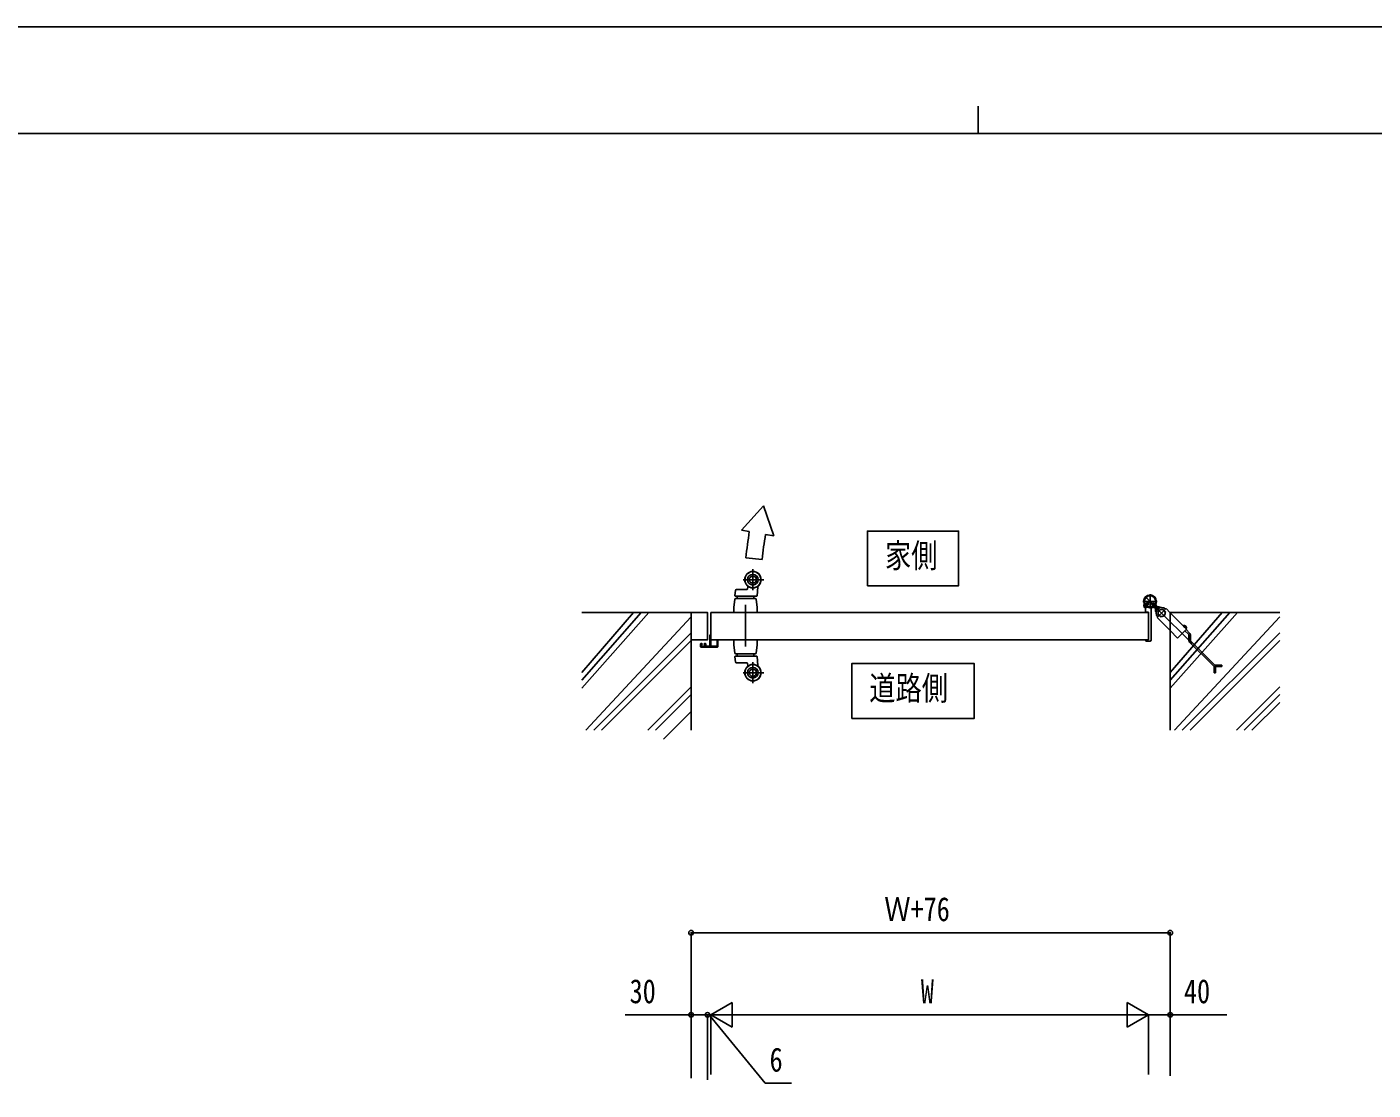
# Model space of a CAD drawing. Units: millimetres, scale not verified. Extents: x -4205 to 4205, y -2970 to 2970.
# Drawn here: x -1744 to 717, y 1027 to 2970 of the extents above; entities that cross this region are included whole.
import ezdxf
from ezdxf.enums import TextEntityAlignment as Align

# ---------------------------------------------------------------- set-up
doc = ezdxf.new("R2010")
doc.units = ezdxf.units.MM
doc.header["$LTSCALE"] = 12
for name, color, linetype in [('0-2_USER1', 3, 'Continuous'), ('0-3_YKK_A1', 4, 'Continuous'), ('0-4_YKK_D', 6, 'Continuous'), ('0-5_YKK_ZWAK', 7, 'Continuous')]:
    doc.layers.add(name, color=color, linetype=linetype)
doc.styles.add('ＭＳ ゴシック', font='')
doc.styles.get('ＭＳ ゴシック').set_extended_font_data('MS Gothic')

msp = doc.modelspace()

# ---------------------------------------------------------------- linework, layer by layer
at = {"layer": '0-2_USER1'}
for points in [[(-207.49, 1948.68), (-207.49, 2048.68), (-41.09, 2048.68), (-41.09, 1948.68)], [(-236.29, 1706.33), (-236.29, 1806.33), (-12.29, 1806.33), (-12.29, 1706.33)]]:
    msp.add_lwpolyline(points, close=True, dxfattribs=at)
at = {"layer": '0-3_YKK_A1'}
for p, q in [((-397.86, 2094.76), (-438.08, 2050.24)), ((-397.86, 2094.76), (-378.99, 2039.82)), ((-423.74, 2047.71), (-438.08, 2050.24)), ((-378.99, 2039.82), (-393.76, 2042.42)), ((-400.2, 1996.84), (-430.03, 2000.02)), ((-416.98, 1978.81), (-416.98, 1940.81)), ((-434.98, 1959.81), (-396.98, 1959.81)), ((-426.84, 1942.65), (-426.11, 1947.02)), ((-408.07, 1946.75), (-409.44, 1930.27)), ((-451.98, 1909.81), (-450.22, 1923.59)), ((-449.93, 1930.36), (-448.92, 1940.46)), ((-449.43, 1929.81), (-409.94, 1929.81)), ((-448.24, 1925.31), (-412.72, 1925.31)), ((-447.42, 1941.81), (-427.83, 1941.81)), ((-445.98, 1929.81), (-445.98, 1925.31)), ((-414.98, 1925.31), (-414.98, 1929.81)), ((-410.74, 1923.59), (-408.98, 1909.81)), ((296.02, 1920.06), (322.02, 1920.06)), ((296.02, 1920.06), (322.02, 1920.06)), ((315.63, 1913.45), (302.41, 1926.67)), ((309.02, 1907.06), (309.02, 1933.06)), ((309.02, 1933.06), (309.02, 1907.06)), ((-729.98, 1899.81), (-529.98, 1899.81)), ((-635.24, 1899.81), (-729.98, 1790.07)), ((-621.09, 1899.81), (-729.98, 1775.92)), ((-606.95, 1899.81), (-729.98, 1761.78)), ((-529.98, 1684.81), (-529.98, 1899.81)), ((-529.98, 1849.81), (-529.98, 1899.81)), ((-499.98, 1849.81), (-499.98, 1899.81)), ((-493.98, 1899.81), (306.02, 1900.06)), ((-493.98, 1849.81), (-493.98, 1899.81)), ((-451.98, 1899.81), (-451.98, 1909.81)), ((-408.98, 1899.81), (-451.98, 1899.81)), ((-451.98, 1899.81), (-408.98, 1899.81)), ((-430.48, 1913.8), (-430.48, 1837.42)), ((-408.98, 1899.81), (-408.98, 1909.81)), ((297.47, 1908.51), (307.52, 1918.57)), ((300.7, 1913.64), (299.94, 1912.88)), ((303.72, 1917.59), (300.3, 1914.17)), ((304.18, 1917.12), (300.7, 1913.64)), ((301.02, 1900.86), (301.02, 1909.9)), ((305.72, 1900.36), (301.52, 1900.36)), ((302.6, 1911.74), (301.84, 1910.98)), ((306.08, 1915.22), (302.6, 1911.74)), ((303.13, 1911.35), (306.54, 1914.76)), ((306.54, 1914.76), (303.72, 1917.59)), ((306.02, 1900.06), (306.02, 1850.06)), ((306.02, 1850.06), (306.02, 1900.06)), ((320.57, 1908.51), (310.51, 1918.57)), ((311.02, 1905.12), (311.02, 1849.56)), ((314.32, 1917.59), (311.49, 1914.76)), ((311.49, 1914.76), (314.91, 1911.35)), ((311.96, 1915.22), (315.44, 1911.74)), ((313.86, 1917.12), (317.34, 1913.64)), ((317.73, 1914.17), (314.32, 1917.59)), ((317.15, 1907.69), (314.75, 1910.09)), ((315.44, 1911.74), (316.2, 1910.98)), ((318.84, 1907.41), (315.61, 1910.64)), ((320.43, 1908.65), (315.77, 1913.31)), ((317.86, 1908.39), (317.15, 1907.69)), ((317.34, 1913.64), (318.1, 1912.88)), ((321.67, 1910.24), (318.44, 1913.47)), ((318.84, 1907.41), (318.84, 1903.82)), ((320.84, 1903.82), (320.84, 1907.66)), ((325.26, 1908.24), (321.42, 1908.24)), ((321.67, 1910.24), (325.26, 1910.24)), ((322.98, 1896.9), (324.93, 1904.15)), ((328.29, 1891.6), (322.98, 1896.9)), ((336.95, 1905.56), (323.52, 1892.13)), ((323.52, 1905.56), (386.11, 1842.97)), ((324.93, 1904.15), (332.18, 1906.1)), ((332.18, 1906.1), (337.48, 1900.79)), ((337.48, 1900.79), (335.54, 1893.54)), ((337.3, 1905.92), (338.44, 1907.05)), ((546.02, 1899.81), (346.02, 1899.81)), ((440.76, 1899.81), (346.02, 1790.07)), ((454.91, 1899.81), (346.02, 1775.92)), ((469.05, 1899.81), (346.02, 1761.78)), ((346.02, 1684.81), (346.02, 1899.81)), ((440.76, 1899.81), (346.02, 1790.07)), ((454.91, 1899.81), (346.02, 1775.92)), ((469.05, 1899.81), (346.02, 1761.78)), ((-529.98, 1891.93), (-722.1, 1684.81)), ((322.03, 1890.64), (323.16, 1891.78)), ((335.54, 1893.54), (328.29, 1891.6)), ((546.02, 1891.93), (353.9, 1684.81)), ((369.9, 1875.58), (370.36, 1875.85)), ((370.96, 1874.52), (369.9, 1875.58)), ((370.96, 1874.52), (373.79, 1871.69)), ((372.44, 1876), (371.81, 1874.17)), ((371.81, 1874.17), (372.19, 1872.92)), ((373.44, 1872.54), (372.19, 1872.92)), ((375.27, 1873.17), (373.44, 1872.54)), ((373.79, 1871.69), (374.85, 1870.63)), ((374.85, 1870.63), (375.12, 1871.09)), ((-529.98, 1862.79), (-707.96, 1684.81)), ((-529.98, 1848.64), (-693.81, 1684.81)), ((-493.98, 1849.81), (306.02, 1850.06)), ((-451.98, 1849.81), (-408.98, 1849.81)), ((-451.98, 1849.81), (-408.98, 1849.81)), ((-451.98, 1849.81), (-451.98, 1839.81)), ((-451.98, 1849.81), (-408.98, 1849.81)), ((-408.98, 1849.81), (-408.98, 1839.81)), ((301.02, 1849.26), (301.02, 1848.56)), ((305.72, 1849.76), (301.52, 1849.76)), ((309.02, 1847.56), (302.02, 1847.56)), ((546.02, 1862.79), (368.04, 1684.81)), ((379.64, 1859.91), (372.94, 1866.6)), ((381.65, 1861.57), (374.78, 1868.44)), ((380.23, 1848.67), (380.23, 1858.49)), ((425.02, 1802.23), (381.4, 1845.84)), ((546.02, 1848.64), (382.19, 1684.81)), ((382.83, 1848.92), (382.83, 1858.74)), ((426.68, 1804.24), (383.41, 1847.51)), ((-451.98, 1839.81), (-450.22, 1826.03)), ((-448.24, 1824.31), (-412.72, 1824.31)), ((-445.98, 1819.81), (-445.98, 1824.31)), ((-414.98, 1824.31), (-414.98, 1819.81)), ((-410.74, 1826.03), (-408.98, 1839.81)), ((-449.93, 1819.26), (-448.92, 1809.16)), ((-449.43, 1819.81), (-409.94, 1819.81)), ((-447.42, 1807.81), (-427.83, 1807.81)), ((-426.84, 1806.97), (-426.11, 1802.6)), ((-416.98, 1770.81), (-416.98, 1808.81)), ((-408.07, 1802.87), (-409.44, 1819.35)), ((426.19, 1801.41), (426.19, 1789.51)), ((427.84, 1801.05), (440.33, 1801.05)), ((440.33, 1803.65), (428.09, 1803.65)), ((428.79, 1789.51), (428.79, 1801.05)), ((440.33, 1801.05), (440.33, 1803.65)), ((-434.98, 1789.81), (-396.98, 1789.81)), ((428.79, 1789.51), (426.19, 1789.51)), ((-529.98, 1763.79), (-608.96, 1684.81)), ((-529.98, 1749.65), (-594.82, 1684.81)), ((546.02, 1763.79), (467.04, 1684.81)), ((546.02, 1749.65), (481.18, 1684.81)), ((546.02, 1735.51), (495.32, 1684.81)), ((-529.98, 1718.76), (-580.68, 1668.06))]:
    msp.add_line(p, q, dxfattribs=at)
at = {"layer": '0-3_YKK_A1', "color": 7}
for p, q in [((-495.48, 1858.06), (-495.48, 1839.06)), ((-493.98, 1859.06), (-494.48, 1859.06)), ((-493.98, 1859.06), (-494.48, 1859.06)), ((-493.98, 1839.06), (-493.98, 1857.26)), ((-483.18, 1849.26), (-483.18, 1848.86)), ((-483.18, 1849.26), (-483.18, 1848.86)), ((-481.28, 1849.56), (-482.88, 1849.56)), ((-481.28, 1849.56), (-482.88, 1849.56)), ((-482.88, 1848.56), (-482.48, 1848.56)), ((-482.88, 1848.56), (-482.48, 1848.56)), ((-482.18, 1848.26), (-482.18, 1838.36)), ((-480.98, 1837.56), (-480.98, 1849.26)), ((-512.98, 1841.86), (-512.98, 1837.56)), ((-510.28, 1842.86), (-511.98, 1842.86)), ((-511.98, 1836.56), (-481.98, 1836.56)), ((-511.78, 1838.36), (-511.78, 1841.35)), ((-504.48, 1838.06), (-511.48, 1838.06)), ((-511.4, 1841.64), (-510.36, 1841.36)), ((-509.98, 1841.65), (-509.98, 1842.56)), ((-505.98, 1842.56), (-505.98, 1841.65)), ((-503.98, 1842.86), (-505.68, 1842.86)), ((-505.6, 1841.36), (-504.56, 1841.64)), ((-504.18, 1841.35), (-504.18, 1838.36)), ((-502.98, 1838.36), (-502.98, 1841.86)), ((-496.48, 1838.06), (-502.68, 1838.06)), ((-482.48, 1838.06), (-492.98, 1838.06))]:
    msp.add_line(p, q, dxfattribs=at)
at = {"layer": '0-3_YKK_A1'}
for points in [[(-529.98, 1899.81), (-499.98, 1899.81), (-499.98, 1849.81), (-529.98, 1849.81)], [(299.47, 1913.34), (298.41, 1914.4), (297.68, 1913.14)], [(297.74, 1911.75), (299.79, 1912.46), (301.03, 1912.08)], [(300.3, 1914.17), (299.47, 1913.34), (302.3, 1910.51), (303.13, 1911.35)], [(300.71, 1908.78), (301.42, 1910.83), (301.03, 1912.08)], [(302.3, 1910.51), (303.36, 1909.45), (302.1, 1908.73)], [(315.74, 1910.51), (314.68, 1909.45), (315.94, 1908.73)], [(314.91, 1911.35), (315.74, 1910.51), (318.57, 1913.34), (317.73, 1914.17)], [(317.33, 1908.78), (316.62, 1910.83), (317, 1912.08)], [(320.3, 1911.75), (318.25, 1912.46), (317, 1912.08)], [(318.57, 1913.34), (319.63, 1914.4), (320.35, 1913.14)], [(320.69, 1911.22), (321.39, 1911.93), (318.99, 1914.33)], [(338.44, 1907.05), (346.02, 1899.46), (375.91, 1869.57), (359.51, 1853.17)], [(359.51, 1853.17), (346.02, 1866.66), (322.03, 1890.64)]]:
    msp.add_lwpolyline(points, dxfattribs=at)
for centre, radius in [((-416.98, 1959.81), 15), ((-416.98, 1959.81), 14.7), ((-416.98, 1959.81), 9.75), ((-416.98, 1959.81), 6.6), ((309.02, 1920.06), 11.5), ((309.02, 1920.06), 11.5), ((309.02, 1920.06), 10.35), ((309.02, 1920.06), 10.35), ((-416.98, 1789.81), 15), ((-416.98, 1789.81), 14.7), ((-416.98, 1789.81), 9.75), ((-416.98, 1789.81), 6.6)]:
    msp.add_circle(centre, radius, dxfattribs=at)
for centre, radius, start, end in [((-8424.83, 3079.6), 8067.36, 352.30953, 352.65116), ((269.29, 1925.52), 673.28, 170.00114, 173.91932), ((-425.62, 1946.94), 0.5, 56.13103, 170.53768), ((-416.98, 1959.81), 15, 236.13103, 270), ((-416.98, 1959.81), 15, 236.13103, 302.87466), ((-408.57, 1946.79), 0.5, 355.23636, 122.87466), ((-448.24, 1923.31), 2, 90, 172), ((-449.43, 1930.31), 0.5, 174.28941, 270), ((-447.42, 1940.31), 1.5, 90, 174.28941), ((-427.83, 1942.81), 1, 270, 350.53768), ((-412.72, 1923.31), 2, 8, 90), ((-409.94, 1930.31), 0.5, 270, 355.23636), ((309.02, 1920.06), 11.5, 295.10278, 218.01228), ((309.02, 1920.06), 11.5, 205.10278, 128.01228), ((298.81, 1912.49), 1.3, 150, 210.9647), ((305.41, 1916.45), 9, 210.9647, 239.0353), ((296.02, 1909.9), 5, 360, 38.01228), ((296.02, 1909.9), 5, 360, 38.01228), ((301.45, 1909.85), 1.3, 239.0353, 300), ((301.52, 1900.86), 0.5, 180, 270), ((305.72, 1900.06), 0.3, 360, 90), ((316.02, 1905.12), 5, 115.10278, 179.99998), ((316.59, 1909.85), 1.3, 240, 300.9647), ((312.63, 1916.45), 9, 300.9647, 329.0353), ((323.84, 1903.82), 5, 180, 225.40999), ((330.23, 1898.85), 10, 45, 225), ((319.23, 1912.49), 1.3, 329.0353, 30), ((321.42, 1909.64), 1.4, 225, 270), ((319.44, 1907.66), 1.4, 0, 45), ((323.84, 1903.82), 3, 180, 200.54093), ((330.23, 1898.85), 6.5, 95.45646, 264.54354), ((325.26, 1905.24), 5, 44.59001, 90), ((325.26, 1905.24), 3, 69.45907, 90), ((330.23, 1898.85), 6.5, 264.54354, 95.45646), ((371.51, 1873.86), 2.3, 81.88409, 120), ((371.24, 1871.98), 4.2, 8.11591, 81.88409), ((373.13, 1872.24), 2.3, 330, 8.11591), ((301.52, 1849.26), 0.5, 90, 180), ((302.02, 1848.56), 1, 180, 270), ((305.72, 1850.06), 0.3, 270, 360), ((309.02, 1849.56), 2, 270, 360), ((378.23, 1858.49), 2, 0, 45), ((384.23, 1848.67), 4, 180, 225), ((378.83, 1858.74), 4, 0, 45), ((384.83, 1848.92), 2, 180, 225), ((-448.24, 1826.31), 2, 188, 270), ((-412.72, 1826.31), 2, 270, 352), ((-449.43, 1819.31), 0.5, 90, 185.71059), ((-447.42, 1809.31), 1.5, 185.71059, 270), ((-427.83, 1806.81), 1, 9.46232, 90), ((-425.62, 1802.68), 0.5, 189.46232, 303.86897), ((-416.98, 1789.81), 15, 90, 123.86897), ((-416.98, 1789.81), 15, 57.12534, 123.86897), ((-409.94, 1819.31), 0.5, 4.76364, 90), ((-408.57, 1802.83), 0.5, 237.12534, 4.76364), ((427.84, 1805.05), 4, 225, 270), ((428.09, 1805.65), 2, 225, 270)]:
    msp.add_arc(centre, radius, start, end, dxfattribs=at)
at = {"layer": '0-3_YKK_A1', "color": 7}
for centre, radius, start, end in [((-494.48, 1858.06), 1, 90, 180), ((-494.48, 1858.06), 1, 90, 180), ((-482.88, 1849.26), 0.3, 90, 180), ((-482.88, 1849.26), 0.3, 90, 180), ((-482.88, 1848.86), 0.3, 180, 270), ((-482.88, 1848.86), 0.3, 180, 270), ((-482.48, 1848.26), 0.3, 0, 90), ((-482.48, 1848.26), 0.3, 0, 90), ((-481.28, 1849.26), 0.3, 0, 90), ((-481.28, 1849.26), 0.3, 0, 90), ((-511.98, 1841.86), 1, 90, 180), ((-511.98, 1837.56), 1, 180, 270), ((-511.48, 1841.35), 0.3, 75, 180), ((-511.48, 1838.36), 0.3, 180, 270), ((-510.28, 1841.65), 0.3, 255, 0), ((-510.28, 1842.56), 0.3, 360, 90), ((-505.68, 1842.56), 0.3, 90, 180), ((-505.68, 1841.65), 0.3, 180, 285), ((-504.48, 1841.35), 0.3, 0, 105), ((-504.48, 1838.36), 0.3, 270, 0), ((-503.98, 1841.86), 1, 0, 90), ((-502.68, 1838.36), 0.3, 180, 270), ((-496.48, 1839.06), 1, 270, 0), ((-492.98, 1839.06), 1, 180, 270), ((-482.48, 1838.36), 0.3, 270, 0), ((-481.98, 1837.56), 1, 270, 0)]:
    msp.add_arc(centre, radius, start, end, dxfattribs=at)
at = {"layer": '0-4_YKK_D'}
for p, q in [((-529.98, 1048.5), (-529.98, 1315.5)), ((-529.98, 1314.5), (346.02, 1314.5)), ((346.02, 1052.86), (346.02, 1315.5)), ((-493.98, 1164.5), (-455.01, 1187)), ((-455.01, 1142), (-455.01, 1187)), ((306.02, 1164.5), (267.05, 1187)), ((267.05, 1187), (267.05, 1142)), ((-529.98, 1048.5), (-529.98, 1165.5)), ((-499.98, 1164.5), (-516.98, 1164.5)), ((-499.98, 1045.5), (-499.98, 1165.5)), ((-499.98, 1050.5), (-499.98, 1165.5)), ((-499.98, 1164.5), (-493.98, 1164.5)), ((-499.98, 1164.5), (-493.98, 1164.5)), ((-493.98, 1055.5), (-493.98, 1165.5)), ((-493.98, 1060.5), (-493.98, 1165.5)), ((-493.98, 1164.5), (-476.98, 1164.5)), ((-493.98, 1164.5), (-455.01, 1142)), ((-493.98, 1164.5), (-416.04, 1164.5)), ((-448.98, 1164.5), (261.02, 1164.5)), ((306.02, 1164.5), (228.08, 1164.5)), ((306.02, 1164.5), (267.05, 1142)), ((306.02, 1055.5), (306.02, 1165.5)), ((306.02, 1055.5), (306.02, 1165.5)), ((346.02, 1052.86), (346.02, 1165.5))]:
    msp.add_line(p, q, dxfattribs=at)
for points in [[(-499.98, 1164.5), (-529.98, 1164.5), (-650.38, 1164.5)], [(-496.98, 1164.5), (-394.44, 1039.5), (-346.44, 1039.5)], [(306.02, 1164.5), (346.02, 1164.5), (449.42, 1164.5)]]:
    msp.add_lwpolyline(points, dxfattribs=at)
for centre in [(-529.98, 1314.5), (346.02, 1314.5), (-529.98, 1164.5), (-499.98, 1164.5), (-499.98, 1164.5), (346.02, 1164.5)]:
    msp.add_circle(centre, 4.25, dxfattribs=at)
at = {"layer": '0-5_YKK_ZWAK'}
for p, q in [((-4.98, 2825), (-4.98, 2775)), ((3895.02, 2775), (-3904.98, 2775))]:
    msp.add_line(p, q, dxfattribs=at)
msp.add_lwpolyline([(-4205, -2970), (4205, -2970), (4205, 2970), (-4205, 2970)], close=True, dxfattribs=at)

# ---------------------------------------------------------------- texts
at = {"layer": '0-2_USER1', "style": 'ＭＳ ゴシック', "width": 0.8}
for s, p in [('家側', (-175.49, 1968.68)), ('道路側', (-204.29, 1726.33))]:
    msp.add_text(s, height=43.99, dxfattribs=at).set_placement(p, align=Align.BOTTOM_LEFT)
at = {"layer": '0-4_YKK_D', "style": 'ＭＳ ゴシック', "width": 0.8}
for s, p in [('Ｗ+76', (-176.78, 1322.5)), ('30', (-642.38, 1172.5)), ('W', (-109.98, 1172.5)), ('40', (371.02, 1172.5)), ('6', (-386.44, 1047.5))]:
    msp.add_text(s, height=43.99, dxfattribs=at).set_placement(p, align=Align.BOTTOM_LEFT)

doc.saveas('drawing.dxf')
